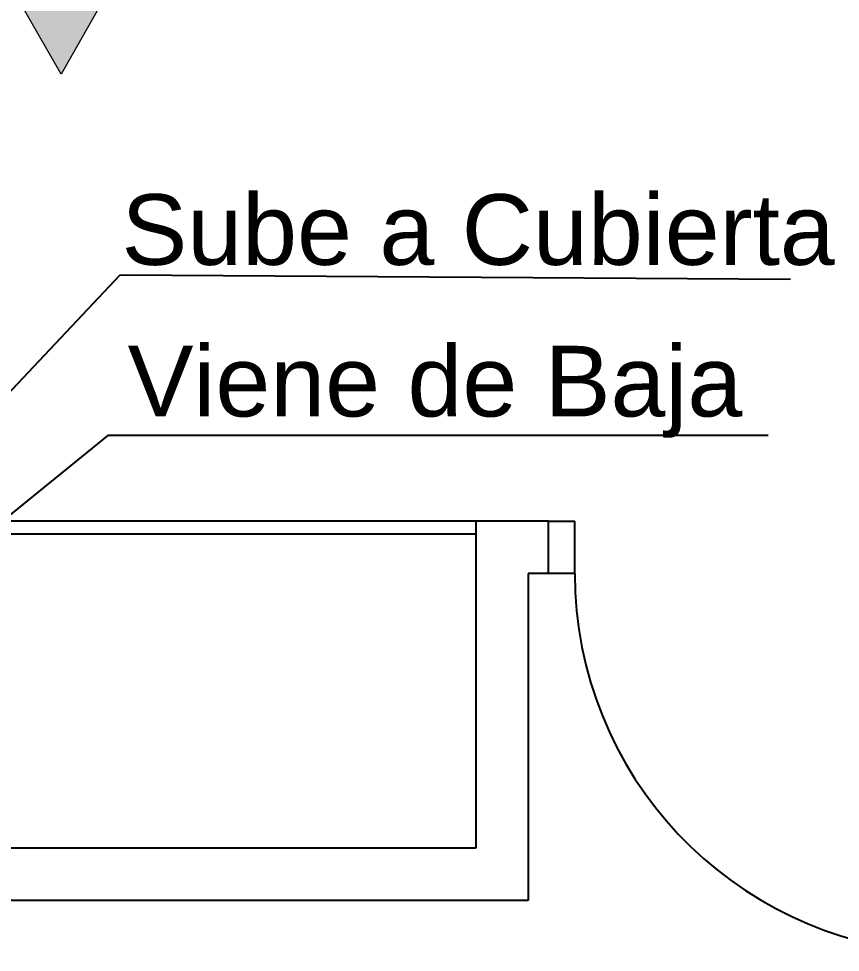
# Model space of a CAD drawing. Header units: millimetres. Extents: x 441156 to 441876, y 4514765 to 4515211.
# Drawn here: x 441310.189 to 441311.758, y 4515039.728 to 4515041.511 of the extents above; entities that cross this region are included whole.
import ezdxf

# ---------------------------------------------------------------- set-up
doc = ezdxf.new("R2010")
doc.units = ezdxf.units.MM
for name, color, linetype in [('01_mono PRIMERA', 2, 'Continuous'), ('01_textos', 7, 'Continuous'), ('Instalaciones_ventilación_texto', 7, 'Continuous')]:
    doc.layers.add(name, color=color, linetype=linetype)
doc.styles.add('NIEVES2', font='sanss___.ttf')

# ---------------------------------------------------------------- blocks, each defined once
blk = doc.blocks.new('A$C07944EAF')
at = {"layer": '01_mono PRIMERA', "color": 254}
for p, q in [((5.7621, 8.33), (4.5073, 8.33)), ((5.9011, 8.33), (5.7623, 8.33)), ((5.7623, 8.33, -0.0001), (5.7623, 7.705)), ((5.9011, 8.23, 0), (5.9011, 8.33, 0)), ((5.9011, 8.33, 0), (5.9511, 8.33, 0)), ((5.9511, 8.23, 0), (5.9511, 8.33, 0)), ((5.7621, 8.305), (4.5073, 8.305)), ((5.9011, 8.23, 0), (5.8623, 8.23, 0)), ((5.8623, 8.23, -0.0001), (5.8623, 7.605)), ((5.9511, 8.23, 0), (5.9011, 8.23, 0)), ((5.7621, 7.705), (4.5073, 7.705)), ((5.8621, 7.605), (2.3073, 7.605))]:
    blk.add_line(p, q, dxfattribs=at)
blk.add_arc((6.6761, 8.23, 0), 0.725, 180, 266.7242, dxfattribs=at)

msp = doc.modelspace()

# ---------------------------------------------------------------- hatches: boundary and pattern name
at = {"layer": 'Instalaciones_ventilación_texto', "lineweight": 0}
msp.add_hatch(color=10, dxfattribs=at).paths.add_polyline_path([(441310.28749147, 4515041.84905618), (441310.28755479, 4515041.53093717), (441310.34137191, 4515041.53094788), (441310.26964074, 4515041.4053603), (441310.19785958, 4515041.53091932), (441310.2516767, 4515041.53093003), (441310.25161339, 4515041.84904904)])

# ---------------------------------------------------------------- linework, layer by layer
at = {"layer": '01_textos'}
for p, q in [((441309.6245798, 4515040.21771008, -0.00000053), (441310.38264786, 4515041.02165248, -0.00000053)), ((441310.38264786, 4515041.02165248, -0.00000053), (441311.66299346, 4515041.01358425, -0.00000053)), ((441310.35998288, 4515040.71553573, -0.00000053), (441309.71122451, 4515040.19049804, -0.00000053)), ((441310.35998288, 4515040.71553573, -0.00000053), (441311.6206004, 4515040.71553573, -0.00000053))]:
    msp.add_line(p, q, dxfattribs=at)
at = {"layer": 'Instalaciones_ventilación_texto', "color": 10, "lineweight": 0}
msp.add_lwpolyline([(441310.28749147, 4515041.84905618), (441310.28755479, 4515041.53093717), (441310.34137191, 4515041.53094788), (441310.26964074, 4515041.4053603), (441310.19785958, 4515041.53091932), (441310.2516767, 4515041.53093003), (441310.25161339, 4515041.84904904)], close=True, dxfattribs=at)

# ---------------------------------------------------------------- block references
at = {"layer": '01_mono PRIMERA'}
msp.add_blockref('A$C07944EAF', (441305.29985609, 4515032.22131485, -0.00000053), dxfattribs=at)

# ---------------------------------------------------------------- texts
at = {"layer": '01_textos', "style": 'NIEVES2'}
for s, p in [('Sube a Cubierta', (441310.38510319, 4515041.04092038, -0.00000053)), ('Viene de Baja', (441310.3968942, 4515040.75128696, -0.00000053))]:
    msp.add_text(s, height=0.135, rotation=359.99999992, dxfattribs=at).set_placement(p)

doc.saveas('drawing.dxf')
